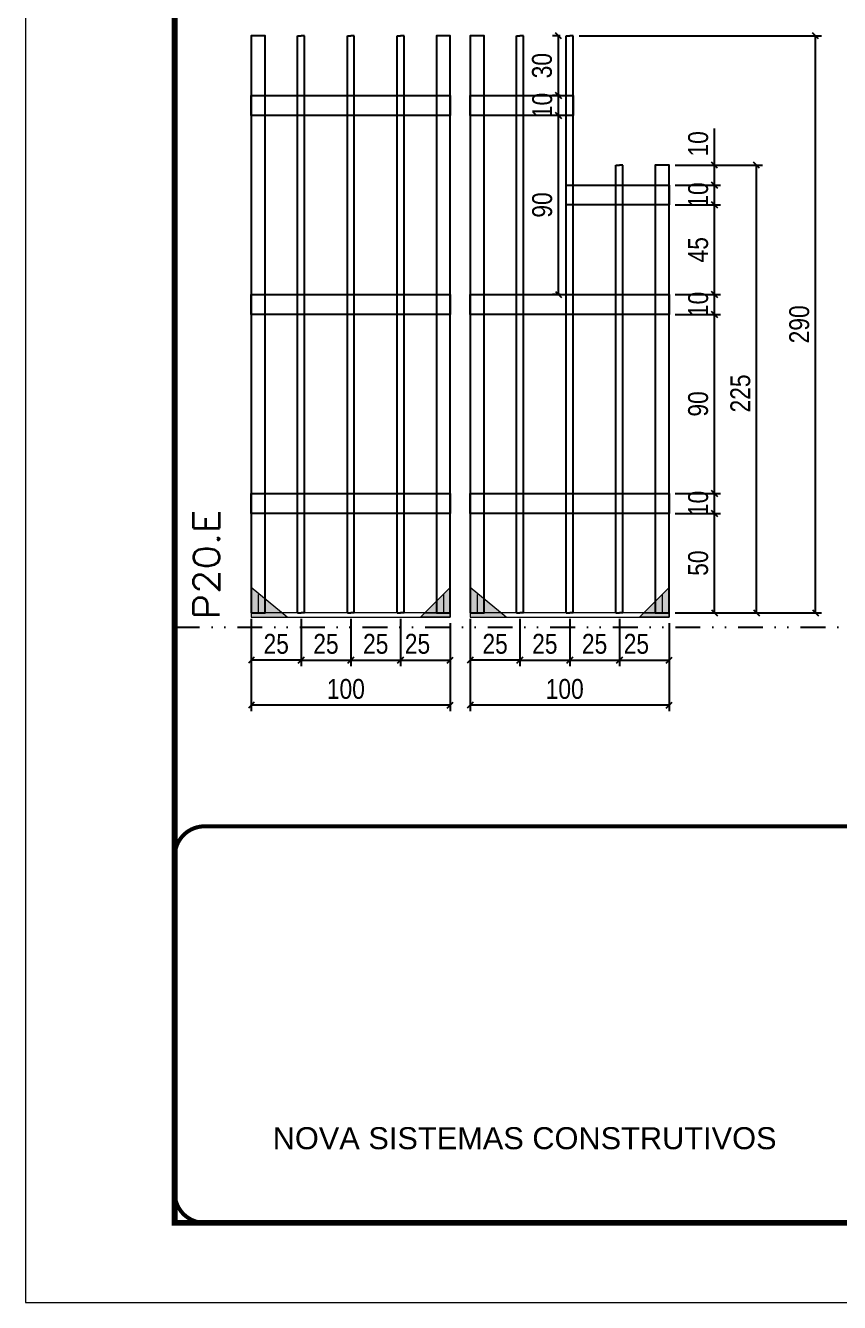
# Model space of a CAD drawing. Extents: x 14400 to 27878, y -21631 to 6985.
# Drawn here: x 14400 to 14809, y -15888 to -15247 of the extents above; entities that cross this region are included whole.
import ezdxf

# ---------------------------------------------------------------- set-up
doc = ezdxf.new("R2010")
doc.units = 0
for name, pattern in [('CONTINUO', [0]), ('DASHED', [0.75, 0.5, -0.25]), ('DIVIDE2', [0.625, 0.25, -0.125, 0, -0.125, 0, -0.125]), ('HIDDEN', [0.375, 0.25, -0.125])]:
    doc.linetypes.add(name, pattern=pattern)
for name, color, linetype in [('COTA', 241, 'Continuous'), ('Nível', 160, 'Continuous'), ('SARR_2.2x10', 60, 'Continuous'), ('SARR_3.5x7', 81, 'Continuous'), ('SARR_7x7', 40, 'Continuous')]:
    doc.layers.add(name, color=color, linetype=linetype)
for name, color, linetype, lineweight in [('Folhas', 255, 'Continuous', 9), ('Madeira', 126, 'Continuous', 18), ('Sarr 2.2x7', 40, 'Continuous', 9), ('SARRAFO DE PRESSAO', 251, 'DASHED', 9), ('Texto Seção', 7, 'Continuous', 15)]:
    doc.layers.add(name, color=color, linetype=linetype, lineweight=lineweight)
doc.styles.add('ARIAL', font='arial.ttf')
doc.styles.add('COTA TECNICA', font='techl___.ttf', dxfattribs={"height": 10})
doc.styles.add('REGUA-120', font='ROMANS.shx', dxfattribs={"height": 15})
doc.dimstyles.new('PAINEL', dxfattribs={"dimtxt": 10, "dimasz": 3, "dimexe": 3, "dimexo": 3, "dimgap": 3, "dimtad": 1, "dimdec": 1, "dimzin": 12, "dimdsep": 46, "dimtxsty": 'COTA TECNICA', "dimblk1": 'OBLIQUE', "dimblk2": 'OBLIQUE', "dimsah": 1, "dimcen": 0.9, "dimclrd": 4, "dimclre": 4, "dimclrt": 240, "dimadec": 1, "dimazin": 3, "dimtfac": 1, "dimtdec": 1, "dimtmove": 0, "dimatfit": 3, "dimfxl": 1, "dimtolj": 1, "dimtzin": 12, "dimarcsym": 0})

# ---------------------------------------------------------------- blocks, each defined once
blk = doc.blocks.new('9999999999')
at = {"color": 30, "linetype": 'CONTINUO', "const_width": 2}
blk.add_lwpolyline([(99583.98, 34230.21), (99583.98, 34414.45, 0.414214), (99568.98, 34429.45), (98228.98, 34429.45, 0.414214), (98213.98, 34414.45), (98213.98, 34245.21, 0.414214), (98228.98, 34230.21), (99583.98, 34230.21)], format="xyb", dxfattribs=at)
at = {"layer": 'Folhas'}
blk.add_lwpolyline([(98138.98, 34190.21), (99623.98, 34190.21), (99623.98, 35240.21), (98138.98, 35240.21)], close=True, dxfattribs=at)
at = {"layer": 'Folhas', "color": 30, "const_width": 3}
blk.add_lwpolyline([(98213.98, 34230.21), (99583.98, 34230.21), (99583.98, 35200.21), (98213.98, 35200.21)], close=True, dxfattribs=at)
at = {"color": 7, "linetype": 'Continuous', "ltscale": 5, "style": 'ARIAL'}
blk.add_text('NOVA SISTEMAS CONSTRUTIVOS', height=11.0592, dxfattribs=at).set_placement((98263.19, 34267.21))
blk = doc.blocks.new('_Oblique')
at = {"color": 0, "linetype": 'ByBlock', "lineweight": -2}
blk.add_line((-0.5, -0.5), (0.5, 0.5), dxfattribs=at)
blk = doc.blocks.new('*D3241')
at = {"layer": 'COTA', "color": 4, "lineweight": -2, "transparency": 16777216}
for p, q in [((14623.44, -15559.92), (14623.44, -15591.09)), ((14723.44, -15559.92), (14723.44, -15591.09)), ((14723.44, -15588.09), (14623.44, -15588.09))]:
    blk.add_line(p, q, dxfattribs=at)
at = {"layer": 'Defpoints', "color": 0, "transparency": 16777216}
for p in [(14623.44, -15556.92), (14723.44, -15556.92), (14623.44, -15588.09)]:
    blk.add_point(p, dxfattribs=at)
at = {"layer": 'COTA', "color": 4, "lineweight": -2, "transparency": 16777216, "xscale": 3, "yscale": 3, "zscale": 3, "rotation": 180}
blk.add_blockref('_Oblique', (14623.44, -15588.09), dxfattribs=at)
at = {"layer": 'COTA', "color": 4, "lineweight": -2, "transparency": 16777216, "xscale": 3, "yscale": 3, "zscale": 3}
blk.add_blockref('_Oblique', (14723.44, -15588.09), dxfattribs=at)
at = {"layer": 'COTA', "color": 240, "transparency": 16777216, "insert": (14670.94, -15579.99), "char_height": 10, "attachment_point": 5, "style": 'COTA TECNICA'}
blk.add_mtext('\\A1;100', dxfattribs=at)
blk = doc.blocks.new('*D3242')
at = {"layer": 'COTA', "color": 4, "lineweight": -2, "transparency": 16777216}
for p, q in [((14623.44, -15544.72), (14623.44, -15568.42)), ((14648.44, -15544.72), (14648.44, -15568.42)), ((14648.44, -15565.42), (14623.44, -15565.42))]:
    blk.add_line(p, q, dxfattribs=at)
at = {"layer": 'Defpoints', "color": 0, "transparency": 16777216}
for p in [(14623.44, -15541.72), (14648.44, -15541.72), (14623.44, -15565.42)]:
    blk.add_point(p, dxfattribs=at)
at = {"layer": 'COTA', "color": 4, "lineweight": -2, "transparency": 16777216, "xscale": 3, "yscale": 3, "zscale": 3, "rotation": 180}
blk.add_blockref('_Oblique', (14623.44, -15565.42), dxfattribs=at)
at = {"layer": 'COTA', "color": 4, "lineweight": -2, "transparency": 16777216, "xscale": 3, "yscale": 3, "zscale": 3}
blk.add_blockref('_Oblique', (14648.44, -15565.42), dxfattribs=at)
at = {"layer": 'COTA', "color": 240, "transparency": 16777216, "insert": (14635.94, -15557.31), "char_height": 10, "attachment_point": 5, "style": 'COTA TECNICA'}
blk.add_mtext('\\A1;25', dxfattribs=at)
blk = doc.blocks.new('*D3243')
at = {"layer": 'COTA', "color": 4, "lineweight": -2, "transparency": 16777216}
for p, q in [((14698.44, -15544.72), (14698.44, -15568.42)), ((14723.44, -15546.92), (14723.44, -15568.42)), ((14698.44, -15565.42), (14723.44, -15565.42))]:
    blk.add_line(p, q, dxfattribs=at)
at = {"layer": 'Defpoints', "color": 0, "transparency": 16777216}
for p in [(14698.44, -15541.72), (14723.44, -15543.92), (14723.44, -15565.42)]:
    blk.add_point(p, dxfattribs=at)
at = {"layer": 'COTA', "color": 4, "lineweight": -2, "transparency": 16777216, "xscale": 3, "yscale": 3, "zscale": 3, "rotation": 180}
blk.add_blockref('_Oblique', (14698.44, -15565.42), dxfattribs=at)
at = {"layer": 'COTA', "color": 4, "lineweight": -2, "transparency": 16777216, "xscale": 3, "yscale": 3, "zscale": 3}
blk.add_blockref('_Oblique', (14723.44, -15565.42), dxfattribs=at)
at = {"layer": 'COTA', "color": 240, "transparency": 16777216, "insert": (14706.94, -15557.31), "char_height": 10, "attachment_point": 5, "style": 'COTA TECNICA'}
blk.add_mtext('\\A1;25', dxfattribs=at)
blk = doc.blocks.new('*D3244')
at = {"layer": 'COTA', "color": 4, "lineweight": -2, "transparency": 16777216}
for p, q in [((14648.44, -15544.72), (14648.44, -15568.42)), ((14673.44, -15544.72), (14673.44, -15568.42)), ((14648.44, -15565.42), (14673.44, -15565.42))]:
    blk.add_line(p, q, dxfattribs=at)
at = {"layer": 'Defpoints', "color": 0, "transparency": 16777216}
for p in [(14648.44, -15541.72), (14673.44, -15541.72), (14673.44, -15565.42)]:
    blk.add_point(p, dxfattribs=at)
at = {"layer": 'COTA', "color": 4, "lineweight": -2, "transparency": 16777216, "xscale": 3, "yscale": 3, "zscale": 3, "rotation": 180}
blk.add_blockref('_Oblique', (14648.44, -15565.42), dxfattribs=at)
at = {"layer": 'COTA', "color": 4, "lineweight": -2, "transparency": 16777216, "xscale": 3, "yscale": 3, "zscale": 3}
blk.add_blockref('_Oblique', (14673.44, -15565.42), dxfattribs=at)
at = {"layer": 'COTA', "color": 240, "transparency": 16777216, "insert": (14660.94, -15557.31), "char_height": 10, "attachment_point": 5, "style": 'COTA TECNICA'}
blk.add_mtext('\\A1;25', dxfattribs=at)
blk = doc.blocks.new('*D3245')
at = {"layer": 'COTA', "color": 4, "lineweight": -2, "transparency": 16777216}
for p, q in [((14726.44, -15491.72), (14749.14, -15491.72)), ((14746.14, -15541.72), (14746.14, -15491.72)), ((14726.44, -15541.72), (14749.14, -15541.72))]:
    blk.add_line(p, q, dxfattribs=at)
at = {"layer": 'Defpoints', "color": 0, "transparency": 16777216}
for p in [(14723.44, -15491.72), (14746.14, -15491.72), (14723.44, -15541.72)]:
    blk.add_point(p, dxfattribs=at)
at = {"layer": 'COTA', "color": 4, "lineweight": -2, "transparency": 16777216, "xscale": 3, "yscale": 3, "zscale": 3}
for p, rotation in [((14746.14, -15491.72), 90), ((14746.14, -15541.72), 270)]:
    blk.add_blockref('_Oblique', p, dxfattribs=dict(at, rotation=rotation))
at = {"layer": 'COTA', "color": 240, "transparency": 16777216, "insert": (14738.03, -15516.72), "char_height": 10, "attachment_point": 5, "rotation": 90, "style": 'COTA TECNICA'}
blk.add_mtext('\\A1;50', dxfattribs=at)
blk = doc.blocks.new('*D3246')
at = {"layer": 'COTA', "color": 4, "lineweight": -2, "transparency": 16777216}
for p, q in [((14673.44, -15544.72), (14673.44, -15568.42)), ((14698.44, -15544.72), (14698.44, -15568.42)), ((14673.44, -15565.42), (14698.44, -15565.42))]:
    blk.add_line(p, q, dxfattribs=at)
at = {"layer": 'Defpoints', "color": 0, "transparency": 16777216}
for p in [(14673.44, -15541.72), (14698.44, -15541.72), (14698.44, -15565.42)]:
    blk.add_point(p, dxfattribs=at)
at = {"layer": 'COTA', "color": 4, "lineweight": -2, "transparency": 16777216, "xscale": 3, "yscale": 3, "zscale": 3, "rotation": 180}
blk.add_blockref('_Oblique', (14673.44, -15565.42), dxfattribs=at)
at = {"layer": 'COTA', "color": 4, "lineweight": -2, "transparency": 16777216, "xscale": 3, "yscale": 3, "zscale": 3}
blk.add_blockref('_Oblique', (14698.44, -15565.42), dxfattribs=at)
at = {"layer": 'COTA', "color": 240, "transparency": 16777216, "insert": (14685.94, -15557.31), "char_height": 10, "attachment_point": 5, "style": 'COTA TECNICA'}
blk.add_mtext('\\A1;25', dxfattribs=at)
blk = doc.blocks.new('*D3247')
at = {"layer": 'COTA', "color": 4, "lineweight": -2, "transparency": 16777216}
for p, q in [((14726.44, -15481.72), (14749.14, -15481.72)), ((14746.14, -15491.72), (14746.14, -15481.72)), ((14726.44, -15491.72), (14749.14, -15491.72))]:
    blk.add_line(p, q, dxfattribs=at)
at = {"layer": 'Defpoints', "color": 0, "transparency": 16777216}
for p in [(14723.44, -15481.72), (14746.14, -15481.72), (14723.44, -15491.72)]:
    blk.add_point(p, dxfattribs=at)
at = {"layer": 'COTA', "color": 4, "lineweight": -2, "transparency": 16777216, "xscale": 3, "yscale": 3, "zscale": 3}
for p, rotation in [((14746.14, -15481.72), 90), ((14746.14, -15491.72), 270)]:
    blk.add_blockref('_Oblique', p, dxfattribs=dict(at, rotation=rotation))
at = {"layer": 'COTA', "color": 240, "transparency": 16777216, "insert": (14738.03, -15486.72), "char_height": 10, "attachment_point": 5, "rotation": 90, "style": 'COTA TECNICA'}
blk.add_mtext('\\A1;10', dxfattribs=at)
blk = doc.blocks.new('*D3248')
at = {"layer": 'COTA', "color": 4, "lineweight": -2, "transparency": 16777216}
for p, q in [((14726.44, -15391.72), (14749.14, -15391.72)), ((14746.14, -15481.72), (14746.14, -15391.72)), ((14726.44, -15481.72), (14749.14, -15481.72))]:
    blk.add_line(p, q, dxfattribs=at)
at = {"layer": 'Defpoints', "color": 0, "transparency": 16777216}
for p in [(14723.44, -15391.72), (14746.14, -15391.72), (14723.44, -15481.72)]:
    blk.add_point(p, dxfattribs=at)
at = {"layer": 'COTA', "color": 4, "lineweight": -2, "transparency": 16777216, "xscale": 3, "yscale": 3, "zscale": 3}
for p, rotation in [((14746.14, -15391.72), 90), ((14746.14, -15481.72), 270)]:
    blk.add_blockref('_Oblique', p, dxfattribs=dict(at, rotation=rotation))
at = {"layer": 'COTA', "color": 240, "transparency": 16777216, "insert": (14738.01, -15436.72), "char_height": 10, "attachment_point": 5, "rotation": 90, "style": 'COTA TECNICA'}
blk.add_mtext('\\A1;90', dxfattribs=at)
blk = doc.blocks.new('*D3249')
at = {"layer": 'COTA', "color": 4, "lineweight": -2, "transparency": 16777216}
for p, q in [((14726.44, -15381.72), (14749.14, -15381.72)), ((14746.14, -15391.72), (14746.14, -15381.72)), ((14726.44, -15391.72), (14749.14, -15391.72))]:
    blk.add_line(p, q, dxfattribs=at)
at = {"layer": 'Defpoints', "color": 0, "transparency": 16777216}
for p in [(14723.44, -15381.72), (14746.14, -15381.72), (14723.44, -15391.72)]:
    blk.add_point(p, dxfattribs=at)
at = {"layer": 'COTA', "color": 4, "lineweight": -2, "transparency": 16777216, "xscale": 3, "yscale": 3, "zscale": 3}
for p, rotation in [((14746.14, -15381.72), 90), ((14746.14, -15391.72), 270)]:
    blk.add_blockref('_Oblique', p, dxfattribs=dict(at, rotation=rotation))
at = {"layer": 'COTA', "color": 240, "transparency": 16777216, "insert": (14738.03, -15386.72), "char_height": 10, "attachment_point": 5, "rotation": 90, "style": 'COTA TECNICA'}
blk.add_mtext('\\A1;10', dxfattribs=at)
blk = doc.blocks.new('*D3250')
at = {"layer": 'COTA', "color": 4, "lineweight": -2, "transparency": 16777216}
for p, q in [((14726.44, -15316.75), (14770.35, -15316.75)), ((14767.35, -15541.75), (14767.35, -15316.75)), ((14726.44, -15541.75), (14770.35, -15541.75))]:
    blk.add_line(p, q, dxfattribs=at)
at = {"layer": 'Defpoints', "color": 0, "transparency": 16777216}
for p in [(14723.44, -15316.75), (14767.35, -15316.75), (14723.44, -15541.75)]:
    blk.add_point(p, dxfattribs=at)
at = {"layer": 'COTA', "color": 4, "lineweight": -2, "transparency": 16777216, "xscale": 3, "yscale": 3, "zscale": 3}
for p, rotation in [((14767.35, -15316.75), 90), ((14767.35, -15541.75), 270)]:
    blk.add_blockref('_Oblique', p, dxfattribs=dict(at, rotation=rotation))
at = {"layer": 'COTA', "color": 240, "transparency": 16777216, "insert": (14759.24, -15431.45), "char_height": 10, "attachment_point": 5, "rotation": 90, "style": 'COTA TECNICA'}
blk.add_mtext('\\A1;225', dxfattribs=at)
blk = doc.blocks.new('*D3251')
at = {"layer": 'COTA', "color": 4, "lineweight": -2, "transparency": 16777216}
for p, q in [((14513.44, -15559.92), (14513.44, -15591.09)), ((14613.44, -15559.92), (14613.44, -15591.09)), ((14613.44, -15588.09), (14513.44, -15588.09))]:
    blk.add_line(p, q, dxfattribs=at)
at = {"layer": 'Defpoints', "color": 0, "transparency": 16777216}
for p in [(14513.44, -15556.92), (14613.44, -15556.92), (14513.44, -15588.09)]:
    blk.add_point(p, dxfattribs=at)
at = {"layer": 'COTA', "color": 4, "lineweight": -2, "transparency": 16777216, "xscale": 3, "yscale": 3, "zscale": 3, "rotation": 180}
blk.add_blockref('_Oblique', (14513.44, -15588.09), dxfattribs=at)
at = {"layer": 'COTA', "color": 4, "lineweight": -2, "transparency": 16777216, "xscale": 3, "yscale": 3, "zscale": 3}
blk.add_blockref('_Oblique', (14613.44, -15588.09), dxfattribs=at)
at = {"layer": 'COTA', "color": 240, "transparency": 16777216, "insert": (14560.94, -15579.99), "char_height": 10, "attachment_point": 5, "style": 'COTA TECNICA'}
blk.add_mtext('\\A1;100', dxfattribs=at)
blk = doc.blocks.new('*D3252')
at = {"layer": 'COTA', "color": 4, "lineweight": -2, "transparency": 16777216}
for p, q in [((14513.44, -15544.72), (14513.44, -15568.42)), ((14538.44, -15544.72), (14538.44, -15568.42)), ((14538.44, -15565.42), (14513.44, -15565.42))]:
    blk.add_line(p, q, dxfattribs=at)
at = {"layer": 'Defpoints', "color": 0, "transparency": 16777216}
for p in [(14513.44, -15541.72), (14538.44, -15541.72), (14513.44, -15565.42)]:
    blk.add_point(p, dxfattribs=at)
at = {"layer": 'COTA', "color": 4, "lineweight": -2, "transparency": 16777216, "xscale": 3, "yscale": 3, "zscale": 3, "rotation": 180}
blk.add_blockref('_Oblique', (14513.44, -15565.42), dxfattribs=at)
at = {"layer": 'COTA', "color": 4, "lineweight": -2, "transparency": 16777216, "xscale": 3, "yscale": 3, "zscale": 3}
blk.add_blockref('_Oblique', (14538.44, -15565.42), dxfattribs=at)
at = {"layer": 'COTA', "color": 240, "transparency": 16777216, "insert": (14525.94, -15557.31), "char_height": 10, "attachment_point": 5, "style": 'COTA TECNICA'}
blk.add_mtext('\\A1;25', dxfattribs=at)
blk = doc.blocks.new('*D3253')
at = {"layer": 'COTA', "color": 4, "lineweight": -2, "transparency": 16777216}
for p, q in [((14588.44, -15544.72), (14588.44, -15568.42)), ((14613.44, -15546.92), (14613.44, -15568.42)), ((14588.44, -15565.42), (14613.44, -15565.42))]:
    blk.add_line(p, q, dxfattribs=at)
at = {"layer": 'Defpoints', "color": 0, "transparency": 16777216}
for p in [(14588.44, -15541.72), (14613.44, -15543.92), (14613.44, -15565.42)]:
    blk.add_point(p, dxfattribs=at)
at = {"layer": 'COTA', "color": 4, "lineweight": -2, "transparency": 16777216, "xscale": 3, "yscale": 3, "zscale": 3, "rotation": 180}
blk.add_blockref('_Oblique', (14588.44, -15565.42), dxfattribs=at)
at = {"layer": 'COTA', "color": 4, "lineweight": -2, "transparency": 16777216, "xscale": 3, "yscale": 3, "zscale": 3}
blk.add_blockref('_Oblique', (14613.44, -15565.42), dxfattribs=at)
at = {"layer": 'COTA', "color": 240, "transparency": 16777216, "insert": (14596.94, -15557.31), "char_height": 10, "attachment_point": 5, "style": 'COTA TECNICA'}
blk.add_mtext('\\A1;25', dxfattribs=at)
blk = doc.blocks.new('*D3254')
at = {"layer": 'COTA', "color": 4, "lineweight": -2, "transparency": 16777216}
for p, q in [((14538.44, -15544.72), (14538.44, -15568.42)), ((14563.44, -15544.72), (14563.44, -15568.42)), ((14538.44, -15565.42), (14563.44, -15565.42))]:
    blk.add_line(p, q, dxfattribs=at)
at = {"layer": 'Defpoints', "color": 0, "transparency": 16777216}
for p in [(14538.44, -15541.72), (14563.44, -15541.72), (14563.44, -15565.42)]:
    blk.add_point(p, dxfattribs=at)
at = {"layer": 'COTA', "color": 4, "lineweight": -2, "transparency": 16777216, "xscale": 3, "yscale": 3, "zscale": 3, "rotation": 180}
blk.add_blockref('_Oblique', (14538.44, -15565.42), dxfattribs=at)
at = {"layer": 'COTA', "color": 4, "lineweight": -2, "transparency": 16777216, "xscale": 3, "yscale": 3, "zscale": 3}
blk.add_blockref('_Oblique', (14563.44, -15565.42), dxfattribs=at)
at = {"layer": 'COTA', "color": 240, "transparency": 16777216, "insert": (14550.94, -15557.31), "char_height": 10, "attachment_point": 5, "style": 'COTA TECNICA'}
blk.add_mtext('\\A1;25', dxfattribs=at)
blk = doc.blocks.new('*D3255')
at = {"layer": 'COTA', "color": 4, "lineweight": -2, "transparency": 16777216}
for p, q in [((14563.44, -15544.72), (14563.44, -15568.42)), ((14588.44, -15544.72), (14588.44, -15568.42)), ((14563.44, -15565.42), (14588.44, -15565.42))]:
    blk.add_line(p, q, dxfattribs=at)
at = {"layer": 'Defpoints', "color": 0, "transparency": 16777216}
for p in [(14563.44, -15541.72), (14588.44, -15541.72), (14588.44, -15565.42)]:
    blk.add_point(p, dxfattribs=at)
at = {"layer": 'COTA', "color": 4, "lineweight": -2, "transparency": 16777216, "xscale": 3, "yscale": 3, "zscale": 3, "rotation": 180}
blk.add_blockref('_Oblique', (14563.44, -15565.42), dxfattribs=at)
at = {"layer": 'COTA', "color": 4, "lineweight": -2, "transparency": 16777216, "xscale": 3, "yscale": 3, "zscale": 3}
blk.add_blockref('_Oblique', (14588.44, -15565.42), dxfattribs=at)
at = {"layer": 'COTA', "color": 240, "transparency": 16777216, "insert": (14575.94, -15557.31), "char_height": 10, "attachment_point": 5, "style": 'COTA TECNICA'}
blk.add_mtext('\\A1;25', dxfattribs=at)
blk = doc.blocks.new('*D3258')
at = {"layer": 'COTA', "color": 4, "lineweight": -2, "transparency": 16777216}
for p, q in [((14678.19, -15251.75), (14799.96, -15251.75)), ((14796.96, -15541.72), (14796.96, -15251.75)), ((14726.44, -15541.72), (14799.96, -15541.72))]:
    blk.add_line(p, q, dxfattribs=at)
at = {"layer": 'Defpoints', "color": 0, "transparency": 16777216}
for p in [(14675.19, -15251.75), (14796.96, -15251.75), (14723.44, -15541.72)]:
    blk.add_point(p, dxfattribs=at)
at = {"layer": 'COTA', "color": 4, "lineweight": -2, "transparency": 16777216, "xscale": 3, "yscale": 3, "zscale": 3}
for p, rotation in [((14796.96, -15251.75), 90), ((14796.96, -15541.72), 270)]:
    blk.add_blockref('_Oblique', p, dxfattribs=dict(at, rotation=rotation))
at = {"layer": 'COTA', "color": 240, "transparency": 16777216, "insert": (14788.83, -15396.73), "char_height": 10, "attachment_point": 5, "rotation": 90, "style": 'COTA TECNICA'}
blk.add_mtext('\\A1;290', dxfattribs=at)
blk = doc.blocks.new('*D3259')
at = {"layer": 'COTA', "color": 4, "lineweight": -2, "transparency": 16777216}
for p, q in [((14668.69, -15291.75), (14664.77, -15291.75)), ((14667.77, -15381.75), (14667.77, -15291.75)), ((14668.69, -15381.75), (14664.77, -15381.75))]:
    blk.add_line(p, q, dxfattribs=at)
at = {"layer": 'Defpoints', "color": 0, "transparency": 16777216}
for p in [(14667.77, -15291.75), (14671.69, -15291.75), (14671.69, -15381.75)]:
    blk.add_point(p, dxfattribs=at)
at = {"layer": 'COTA', "color": 4, "lineweight": -2, "transparency": 16777216, "xscale": 3, "yscale": 3, "zscale": 3}
for p, rotation in [((14667.77, -15291.75), 90), ((14667.77, -15381.75), 270)]:
    blk.add_blockref('_Oblique', p, dxfattribs=dict(at, rotation=rotation))
at = {"layer": 'COTA', "color": 240, "transparency": 16777216, "insert": (14659.64, -15336.75), "char_height": 10, "attachment_point": 5, "rotation": 90, "style": 'COTA TECNICA'}
blk.add_mtext('\\A1;90', dxfattribs=at)
blk = doc.blocks.new('*D3260')
at = {"layer": 'COTA', "color": 4, "lineweight": -2, "transparency": 16777216}
for p, q in [((14668.69, -15281.75), (14664.77, -15281.75)), ((14667.77, -15291.75), (14667.77, -15281.75)), ((14668.69, -15291.75), (14664.77, -15291.75))]:
    blk.add_line(p, q, dxfattribs=at)
at = {"layer": 'Defpoints', "color": 0, "transparency": 16777216}
for p in [(14667.77, -15281.75), (14671.69, -15281.75), (14671.69, -15291.75)]:
    blk.add_point(p, dxfattribs=at)
at = {"layer": 'COTA', "color": 4, "lineweight": -2, "transparency": 16777216, "xscale": 3, "yscale": 3, "zscale": 3}
for p, rotation in [((14667.77, -15281.75), 90), ((14667.77, -15291.75), 270)]:
    blk.add_blockref('_Oblique', p, dxfattribs=dict(at, rotation=rotation))
at = {"layer": 'COTA', "color": 240, "transparency": 16777216, "insert": (14659.67, -15286.75), "char_height": 10, "attachment_point": 5, "rotation": 90, "style": 'COTA TECNICA'}
blk.add_mtext('\\A1;10', dxfattribs=at)
blk = doc.blocks.new('*D3261')
at = {"layer": 'COTA', "color": 4, "lineweight": -2, "transparency": 16777216}
for p, q in [((14668.69, -15251.75), (14664.77, -15251.75)), ((14667.77, -15281.75), (14667.77, -15251.75)), ((14668.69, -15281.75), (14664.77, -15281.75))]:
    blk.add_line(p, q, dxfattribs=at)
at = {"layer": 'Defpoints', "color": 0, "transparency": 16777216}
for p in [(14667.77, -15251.75), (14671.69, -15251.75), (14671.69, -15281.75)]:
    blk.add_point(p, dxfattribs=at)
at = {"layer": 'COTA', "color": 4, "lineweight": -2, "transparency": 16777216, "xscale": 3, "yscale": 3, "zscale": 3}
for p, rotation in [((14667.77, -15251.75), 90), ((14667.77, -15281.75), 270)]:
    blk.add_blockref('_Oblique', p, dxfattribs=dict(at, rotation=rotation))
at = {"layer": 'COTA', "color": 240, "transparency": 16777216, "insert": (14659.55, -15266.75), "char_height": 10, "attachment_point": 5, "rotation": 90, "style": 'COTA TECNICA'}
blk.add_mtext('\\A1;30', dxfattribs=at)
blk = doc.blocks.new('*D3298')
at = {"layer": 'COTA', "color": 4, "lineweight": -2, "transparency": 16777216}
for p, q in [((14726.44, -15336.75), (14749.14, -15336.75)), ((14746.14, -15381.75), (14746.14, -15336.75)), ((14726.44, -15381.75), (14749.14, -15381.75))]:
    blk.add_line(p, q, dxfattribs=at)
at = {"layer": 'Defpoints', "color": 0, "transparency": 16777216}
for p in [(14723.44, -15336.75), (14746.14, -15336.75), (14723.44, -15381.75)]:
    blk.add_point(p, dxfattribs=at)
at = {"layer": 'COTA', "color": 4, "lineweight": -2, "transparency": 16777216, "xscale": 3, "yscale": 3, "zscale": 3}
for p, rotation in [((14746.14, -15336.75), 90), ((14746.14, -15381.75), 270)]:
    blk.add_blockref('_Oblique', p, dxfattribs=dict(at, rotation=rotation))
at = {"layer": 'COTA', "color": 240, "transparency": 16777216, "insert": (14738.03, -15359.25), "char_height": 10, "attachment_point": 5, "rotation": 90, "style": 'COTA TECNICA'}
blk.add_mtext('\\A1;45', dxfattribs=at)
blk = doc.blocks.new('*D3299')
at = {"layer": 'COTA', "color": 4, "lineweight": -2, "transparency": 16777216}
for p, q in [((14726.44, -15326.75), (14749.14, -15326.75)), ((14746.14, -15336.75), (14746.14, -15326.75)), ((14726.44, -15336.75), (14749.14, -15336.75))]:
    blk.add_line(p, q, dxfattribs=at)
at = {"layer": 'Defpoints', "color": 0, "transparency": 16777216}
for p in [(14723.44, -15326.75), (14746.14, -15326.75), (14723.44, -15336.75)]:
    blk.add_point(p, dxfattribs=at)
at = {"layer": 'COTA', "color": 4, "lineweight": -2, "transparency": 16777216, "xscale": 3, "yscale": 3, "zscale": 3}
for p, rotation in [((14746.14, -15326.75), 90), ((14746.14, -15336.75), 270)]:
    blk.add_blockref('_Oblique', p, dxfattribs=dict(at, rotation=rotation))
at = {"layer": 'COTA', "color": 240, "transparency": 16777216, "insert": (14738.03, -15331.75), "char_height": 10, "attachment_point": 5, "rotation": 90, "style": 'COTA TECNICA'}
blk.add_mtext('\\A1;10', dxfattribs=at)
blk = doc.blocks.new('*D3300')
at = {"layer": 'COTA', "color": 4, "lineweight": -2, "transparency": 16777216}
for p, q in [((14746.14, -15316.75), (14746.14, -15298.32)), ((14726.44, -15316.75), (14749.14, -15316.75)), ((14746.14, -15326.75), (14746.14, -15316.75)), ((14726.44, -15326.75), (14749.14, -15326.75))]:
    blk.add_line(p, q, dxfattribs=at)
at = {"layer": 'Defpoints', "color": 0, "transparency": 16777216}
for p in [(14723.44, -15316.75), (14746.14, -15316.75), (14723.44, -15326.75)]:
    blk.add_point(p, dxfattribs=at)
at = {"layer": 'COTA', "color": 4, "lineweight": -2, "transparency": 16777216, "xscale": 3, "yscale": 3, "zscale": 3}
for p, rotation in [((14746.14, -15316.75), 90), ((14746.14, -15326.75), 270)]:
    blk.add_blockref('_Oblique', p, dxfattribs=dict(at, rotation=rotation))
at = {"layer": 'COTA', "color": 240, "transparency": 16777216, "insert": (14738.03, -15306.04), "char_height": 10, "attachment_point": 5, "rotation": 90, "style": 'COTA TECNICA'}
blk.add_mtext('\\A1;10', dxfattribs=at)

msp = doc.modelspace()

# ---------------------------------------------------------------- hatches: boundary and pattern name
at = {"layer": 'Madeira'}
h = msp.add_hatch(color=252, dxfattribs=at)
h.dxf.hatch_style = 2
h.paths.add_polyline_path([(14513.44, -15528.92), (14513.44, -15543.92), (14531.44, -15543.92)])
h = msp.add_hatch(color=252, dxfattribs=at)
h.dxf.hatch_style = 2
h.paths.add_polyline_path([(14613.44, -15528.92), (14613.44, -15543.92), (14598.44, -15543.92)])
h = msp.add_hatch(color=252, dxfattribs=at)
h.dxf.hatch_style = 2
h.paths.add_polyline_path([(14623.44, -15528.92), (14623.44, -15543.92), (14641.44, -15543.92)])
h = msp.add_hatch(color=252, dxfattribs=at)
h.dxf.hatch_style = 2
h.paths.add_polyline_path([(14723.44, -15528.92), (14723.44, -15543.92), (14708.44, -15543.92)])

# ---------------------------------------------------------------- linework, layer by layer
at = {"layer": 'Madeira', "color": 1, "linetype": 'HIDDEN'}
for p, q in [((14516.94, -15532.42), (14516.94, -15541.72)), ((14516.94, -15532.42), (14516.94, -15541.72)), ((14609.94, -15532.42), (14609.94, -15541.72)), ((14609.94, -15532.42), (14609.94, -15541.72)), ((14626.94, -15532.42), (14626.94, -15541.72)), ((14626.94, -15532.42), (14626.94, -15541.72)), ((14719.94, -15532.42), (14719.94, -15541.72)), ((14719.94, -15532.42), (14719.94, -15541.72)), ((14520.44, -15535.92), (14520.44, -15541.72)), ((14630.44, -15535.92), (14630.44, -15541.72)), ((14523.27, -15541.72), (14513.44, -15541.72)), ((14523.27, -15541.72), (14513.44, -15541.72)), ((14529.24, -15541.72), (14513.44, -15541.72)), ((14600.64, -15541.72), (14613.44, -15541.72)), ((14603.61, -15541.72), (14613.44, -15541.72)), ((14603.61, -15541.72), (14613.44, -15541.72)), ((14633.27, -15541.72), (14623.44, -15541.72)), ((14633.27, -15541.72), (14623.44, -15541.72)), ((14639.24, -15541.72), (14623.44, -15541.72)), ((14710.64, -15541.72), (14723.44, -15541.72)), ((14713.61, -15541.72), (14723.44, -15541.72)), ((14713.61, -15541.72), (14723.44, -15541.72))]:
    msp.add_line(p, q, dxfattribs=at)
at = {"layer": 'Madeira'}
for p, q in [((14513.44, -15541.72), (14513.44, -15543.92)), ((14513.44, -15541.72), (14513.44, -15543.92)), ((14513.44, -15541.72), (14513.44, -15543.92)), ((14623.44, -15541.72), (14623.44, -15543.92)), ((14623.44, -15541.72), (14623.44, -15543.92)), ((14623.44, -15541.72), (14623.44, -15543.92))]:
    msp.add_line(p, q, dxfattribs=at)
at = {"layer": 'Madeira', "color": 0}
for points in [[(14513.44, -15528.92), (14513.44, -15543.92), (14531.44, -15543.92), (14513.44, -15528.92)], [(14613.44, -15528.92), (14613.44, -15543.92), (14598.44, -15543.92), (14613.44, -15528.92)], [(14623.44, -15528.92), (14623.44, -15543.92), (14641.44, -15543.92), (14623.44, -15528.92)], [(14723.44, -15528.92), (14723.44, -15543.92), (14708.44, -15543.92), (14723.44, -15528.92)]]:
    msp.add_lwpolyline(points, dxfattribs=at)
at = {"layer": 'Nível', "color": 4, "linetype": 'DIVIDE2', "ltscale": 50}
msp.add_line((14474.97, -15548.92), (15844.97, -15548.92), dxfattribs=at)
at = {"layer": 'Sarr 2.2x7'}
for points in [[(14613.44, -15541.72), (14513.44, -15541.72), (14513.44, -15543.92), (14613.44, -15543.92)], [(14723.44, -15541.72), (14623.44, -15541.72), (14623.44, -15543.92), (14723.44, -15543.92)]]:
    msp.add_lwpolyline(points, close=True, dxfattribs=at)
at = {"layer": 'SARR_2.2x10'}
for points in [[(14513.44, -15281.75), (14613.44, -15281.75), (14613.44, -15291.75), (14513.44, -15291.75)], [(14623.44, -15281.75), (14675.19, -15281.75), (14675.19, -15291.75), (14623.44, -15291.75)], [(14671.69, -15326.75), (14723.44, -15326.75), (14723.44, -15336.75), (14671.69, -15336.75)], [(14513.44, -15381.75), (14613.44, -15381.75), (14613.44, -15391.75), (14513.44, -15391.75)], [(14623.44, -15381.75), (14723.44, -15381.75), (14723.44, -15391.75), (14623.44, -15391.75)], [(14513.44, -15481.75), (14613.44, -15481.75), (14613.44, -15491.75), (14513.44, -15491.75)], [(14623.44, -15481.75), (14723.44, -15481.75), (14723.44, -15491.75), (14623.44, -15491.75)]]:
    msp.add_lwpolyline(points, close=True, dxfattribs=at)
at = {"layer": 'SARR_3.5x7'}
for p, q in [((14536.69, -15541.72), (14536.69, -15251.75)), ((14536.69, -15251.75), (14538.44, -15251.75)), ((14540.19, -15251.75), (14538.44, -15251.75)), ((14540.19, -15541.72), (14540.19, -15251.75)), ((14561.69, -15541.72), (14561.69, -15251.75)), ((14561.69, -15251.75), (14563.44, -15251.75)), ((14565.19, -15251.75), (14563.44, -15251.75)), ((14565.19, -15541.72), (14565.19, -15251.75)), ((14586.69, -15541.72), (14586.69, -15251.75)), ((14586.69, -15251.75), (14588.44, -15251.75)), ((14590.19, -15251.75), (14588.44, -15251.75)), ((14590.19, -15541.72), (14590.19, -15251.75)), ((14646.69, -15541.72), (14646.69, -15251.75)), ((14646.69, -15251.75), (14648.44, -15251.75)), ((14650.19, -15251.75), (14648.44, -15251.75)), ((14650.19, -15541.72), (14650.19, -15251.75)), ((14671.69, -15541.72), (14671.69, -15251.75)), ((14671.69, -15251.75), (14673.44, -15251.75)), ((14675.19, -15251.75), (14673.44, -15251.75)), ((14675.19, -15541.72), (14675.19, -15251.75)), ((14696.69, -15541.72), (14696.69, -15316.75)), ((14696.69, -15316.75), (14698.44, -15316.75)), ((14700.19, -15316.75), (14698.44, -15316.75)), ((14700.19, -15541.72), (14700.19, -15316.75)), ((14536.69, -15541.72), (14538.44, -15541.72)), ((14540.19, -15541.72), (14538.44, -15541.72)), ((14561.69, -15541.72), (14563.44, -15541.72)), ((14565.19, -15541.72), (14563.44, -15541.72)), ((14586.69, -15541.72), (14588.44, -15541.72)), ((14590.19, -15541.72), (14588.44, -15541.72)), ((14646.69, -15541.72), (14648.44, -15541.72)), ((14650.19, -15541.72), (14648.44, -15541.72)), ((14671.69, -15541.72), (14673.44, -15541.72)), ((14675.19, -15541.72), (14673.44, -15541.72)), ((14696.69, -15541.72), (14698.44, -15541.72)), ((14700.19, -15541.72), (14698.44, -15541.72))]:
    msp.add_line(p, q, dxfattribs=at)
at = {"layer": 'SARR_7x7'}
for points in [[(14513.44, -15541.72), (14520.44, -15541.72), (14520.44, -15251.75), (14513.44, -15251.75)], [(14606.44, -15541.72), (14613.44, -15541.72), (14613.44, -15251.75), (14606.44, -15251.75)], [(14623.44, -15541.72), (14630.44, -15541.72), (14630.44, -15251.75), (14623.44, -15251.75)], [(14716.44, -15541.72), (14723.44, -15541.72), (14723.44, -15316.75), (14716.44, -15316.75)]]:
    msp.add_lwpolyline(points, close=True, dxfattribs=at)

# ---------------------------------------------------------------- block references
at = {"layer": 'SARRAFO DE PRESSAO', "color": 6, "linetype": 'ByBlock'}
msp.add_blockref('9999999999', (-83739.01, -50078.4), dxfattribs=at)

# ---------------------------------------------------------------- texts
at = {"layer": 'Texto Seção', "style": 'REGUA-120', "width": 1.1}
msp.add_text('P20.E', height=13, rotation=90, dxfattribs=at).set_placement((14497.44, -15545.03))

# ---------------------------------------------------------------- dimensions: what is measured, and where the dimension line sits
at = {"layer": 'COTA'}
for base, p1, p2, angle, picture, middle in [((14667.77, -15251.75), (14671.69, -15281.75), (14671.69, -15251.75), 90, '*D3261', (14659.55, -15266.75)), ((14796.96, -15251.75), (14723.44, -15541.72), (14675.19, -15251.75), 90, '*D3258', (14788.83, -15396.73)), ((14667.77, -15291.75), (14671.69, -15381.75), (14671.69, -15291.75), 90, '*D3259', (14659.64, -15336.75)), ((14746.14, -15391.72), (14723.44, -15481.72), (14723.44, -15391.72), 90, '*D3248', (14738.01, -15436.72)), ((14746.14, -15491.72), (14723.44, -15541.72), (14723.44, -15491.72), 90, '*D3245', (14738.03, -15516.72)), ((14513.44, -15565.42), (14538.44, -15541.72), (14513.44, -15541.72), 180, '*D3252', (14525.94, -15557.31)), ((14623.44, -15565.42), (14648.44, -15541.72), (14623.44, -15541.72), 180, '*D3242', (14635.94, -15557.31))]:
    dim = msp.add_linear_dim(base=base, p1=p1, p2=p2, angle=angle, dimstyle='PAINEL', override={"dimtmove": 1}, dxfattribs=at)
    dim.commit()
    dim.dimension.update_dxf_attribs({"geometry": picture, "text_midpoint": middle})
for base, p1, p2, angle, picture, middle in [((14667.77, -15281.75), (14671.69, -15291.75), (14671.69, -15281.75), 90, '*D3260', (14667.77, -15286.75)), ((14767.35, -15316.75), (14723.44, -15541.75), (14723.44, -15316.75), 90, '*D3250', (14767.35, -15431.45)), ((14746.14, -15381.72), (14723.44, -15391.72), (14723.44, -15381.72), 90, '*D3249', (14746.14, -15386.72)), ((14746.14, -15481.72), (14723.44, -15491.72), (14723.44, -15481.72), 90, '*D3247', (14746.14, -15486.72)), ((14513.44, -15588.09), (14613.44, -15556.92), (14513.44, -15556.92), 180, '*D3251', (14560.94, -15588.09)), ((14623.44, -15588.09), (14723.44, -15556.92), (14623.44, -15556.92), 180, '*D3241', (14670.94, -15588.09))]:
    dim = msp.add_linear_dim(base=base, p1=p1, p2=p2, angle=angle, dimstyle='PAINEL', override={"dimtmove": 1}, dxfattribs=at)
    dim.commit()
    dim.dimension.update_dxf_attribs({"geometry": picture, "text_midpoint": middle, "dimtype": 160})
for base, p1, p2, picture, middle in [((14746.14, -15316.75), (14723.44, -15326.75), (14723.44, -15316.75), '*D3300', (14738.03, -15306.04)), ((14746.14, -15336.75), (14723.44, -15381.75), (14723.44, -15336.75), '*D3298', (14738.03, -15359.25))]:
    dim = msp.add_linear_dim(base=base, p1=p1, p2=p2, angle=90, dimstyle='PAINEL', dxfattribs=at)
    dim.commit()
    dim.dimension.update_dxf_attribs({"geometry": picture, "text_midpoint": middle})
dim = msp.add_linear_dim(base=(14746.14, -15326.75), p1=(14723.44, -15336.75), p2=(14723.44, -15326.75), angle=90, dimstyle='PAINEL', dxfattribs=at)
dim.commit()
dim.dimension.update_dxf_attribs({"geometry": '*D3299', "text_midpoint": (14746.14, -15331.75), "dimtype": 160})
for base, p1, p2, picture, middle in [((14563.44, -15565.42), (14538.44, -15541.72), (14563.44, -15541.72), '*D3254', (14550.94, -15557.31)), ((14588.44, -15565.42), (14563.44, -15541.72), (14588.44, -15541.72), '*D3255', (14575.94, -15557.31)), ((14673.44, -15565.42), (14648.44, -15541.72), (14673.44, -15541.72), '*D3244', (14660.94, -15557.31)), ((14698.44, -15565.42), (14673.44, -15541.72), (14698.44, -15541.72), '*D3246', (14685.94, -15557.31))]:
    dim = msp.add_linear_dim(base=base, p1=p1, p2=p2, dimstyle='PAINEL', override={"dimtmove": 1}, dxfattribs=at)
    dim.commit()
    dim.dimension.update_dxf_attribs({"geometry": picture, "text_midpoint": middle})
for base, p1, p2, picture, middle in [((14613.44, -15565.42), (14588.44, -15541.72), (14613.44, -15543.92), '*D3253', (14596.94, -15565.42)), ((14723.44, -15565.42), (14698.44, -15541.72), (14723.44, -15543.92), '*D3243', (14706.94, -15565.42))]:
    dim = msp.add_linear_dim(base=base, p1=p1, p2=p2, dimstyle='PAINEL', override={"dimtmove": 1}, dxfattribs=at)
    dim.commit()
    dim.dimension.update_dxf_attribs({"geometry": picture, "text_midpoint": middle, "dimtype": 160})

doc.saveas('drawing.dxf')
